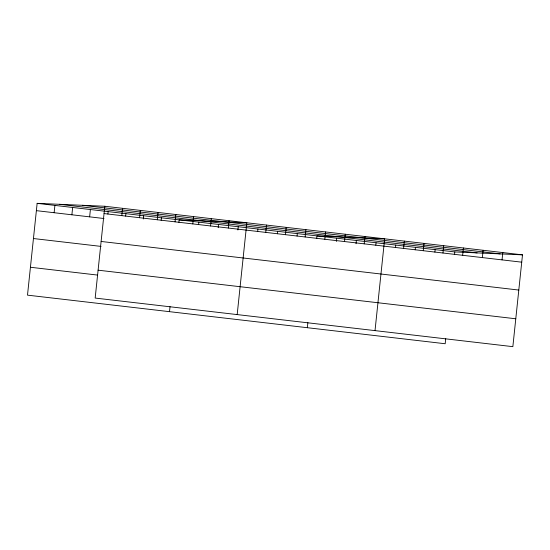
<?xml version="1.0" encoding="UTF-8"?>
<svg xmlns="http://www.w3.org/2000/svg" width="550" height="550" viewBox="0 0 550 550"><rect width="100%" height="100%" fill="white"/><g stroke="black" fill="none" stroke-linecap="round" stroke-linejoin="round"><path stroke-width="0.82" d="M104.816 206.257L95.171 298.066L512.854 346.658L522.5 254.856L104.816 206.257L37.146 203.342L27.5 295.144L445.184 343.743L445.713 338.669M54.134 212.719L54.897 205.404M71.885 214.789L72.655 207.474M89.636 216.851L90.406 209.536M107.896 214.039L108.157 211.599M121.804 215.641L122.567 208.326M125.647 216.102L125.909 213.668M139.556 217.704L140.319 210.389M143.316 218.982L143.66 215.731M157.307 219.773L158.07 212.458M161.15 220.234L161.411 217.8M175.058 221.836L175.821 214.521M169.51 311.664L170.046 306.597M178.901 222.303L179.163 219.863L246.833 222.784L237.181 314.586M192.809 223.905L193.579 216.59M198.598 224.593L198.853 222.152M210.561 225.968L211.331 218.653M218.199 227.693L218.542 224.448M228.312 228.03L229.082 220.715M237.889 229.989L238.232 226.738M257.668 231.468L257.923 229.027M265.753 232.389L266.523 225.074M277.358 233.757L277.613 231.316M285.443 234.678L286.213 227.363M297.048 236.046L297.303 233.613M305.133 236.974L305.903 229.659M307.347 327.704L307.876 322.63M316.738 238.336L316.993 235.902L384.663 238.824L375.018 330.626M324.823 239.264L325.593 231.949M336.346 241.443L336.683 238.191M344.513 241.553L345.283 234.238M356.036 243.732L356.379 240.481M364.203 243.843L364.973 236.528M375.808 245.211L376.069 242.77M395.505 247.5L395.759 245.066M403.59 248.428L404.353 241.113M415.195 249.796L415.449 247.356M423.28 250.718L424.05 243.403M434.885 252.086L435.139 249.645M442.97 253.007L443.74 245.692M454.575 254.375L454.829 251.934L522.5 254.856M462.66 255.303L463.43 247.988M482.35 257.593L483.12 250.278M502.04 259.882L502.81 252.567M82.486 205.294L500.17 253.894M59.482 204.304L477.159 252.904M37.146 203.342L454.829 251.934M104.053 213.572L521.73 262.171M36.383 210.657L104.005 218.522M101.118 241.457L518.801 290.056M33.447 238.535L101.076 246.407M98.099 270.181L515.783 318.78M30.429 267.259L97.213 275.034"/></g></svg>
